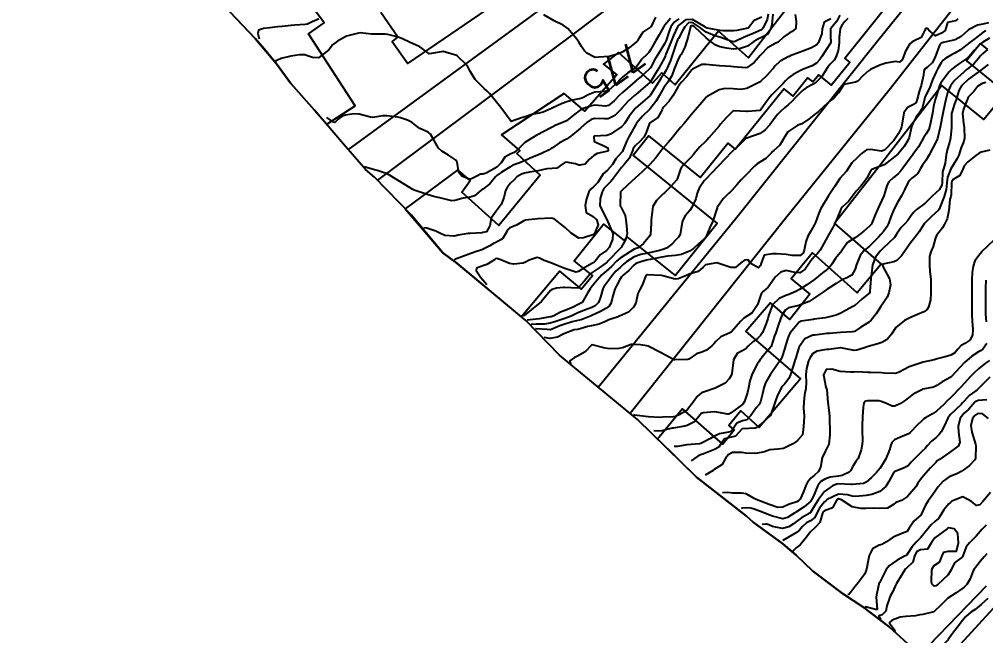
# Model space of a CAD drawing. Header units: metres. Extents: x 318500 to 325275, y 7408834 to 7428799.
# Drawn here: x 322615 to 322754.7, y 7421227 to 7421316 of the extents above; entities that cross this region are included whole.
import ezdxf
from ezdxf.enums import TextEntityAlignment as Align

# ---------------------------------------------------------------- set-up
doc = ezdxf.new("R2010")
doc.units = ezdxf.units.M
doc.header["$MEASUREMENT"] = 0
for name, color, linetype in [('Area', 45, 'Continuous'), ('Cotas', 45, 'Continuous'), ('Curvas de Nivel 1m', 11, 'Continuous'), ('Curvas de Nivel 5m', 15, 'Continuous'), ('Edificações', 30, 'Continuous'), ('Vias Primárias', 230, 'Continuous')]:
    doc.layers.add(name, color=color, linetype=linetype)
doc.styles.add('Style-STANDARD', font='STANDARD.shx')

msp = doc.modelspace()

# ---------------------------------------------------------------- linework, layer by layer
at = {"layer": 'Area'}
msp.add_lwpolyline([(322744.99, 7421224.38), (322740.76, 7421228.25), (322736.97, 7421231.14), (322734.01, 7421233.05), (322729.66, 7421236.31), (322727.33, 7421238.61), (322725.4, 7421240.24), (322721.1, 7421243.34), (322720.14, 7421244.23), (322712.92, 7421249.84), (322704.39, 7421258.2), (322693.12, 7421267.48), (322688.22, 7421272.48), (322678.24, 7421280.76), (322676.25, 7421282.29), (322671.7, 7421287.7), (322666.34, 7421293.2), (322665.04, 7421294.31), (322661.87, 7421297.99), (322657.69, 7421302.91), (322654.28, 7421306.73), (322652.18, 7421309.6), (322650.44, 7421311.72), (322649.12, 7421313.23), (322642.74, 7421319.97)], dxfattribs=at)
at = {"layer": 'Curvas de Nivel 1m', "flags": 128}
for points, elevation in [([(322658.32, 7421316.1), (322658.01, 7421315.95), (322657.36, 7421315.64), (322656.65, 7421315.32), (322656.31, 7421315.25), (322654.83, 7421315.15), (322654.31, 7421315.11), (322653.01, 7421314.99), (322652.31, 7421314.92), (322651.24, 7421314.79), (322650.3, 7421314.67), (322649.59, 7421314.45), (322649.49, 7421313.96), (322649.69, 7421313.21)], 776), ([(322710.34, 7421316.1), (322709.68, 7421315.59), (322709.21, 7421314.95), (322708.95, 7421314.31), (322708.5, 7421312.96), (322708.29, 7421312.48), (322707.35, 7421310.97), (322706.95, 7421310.29), (322706.25, 7421308.99), (322705.21, 7421308.01), (322704.21, 7421307.16), (322704.13, 7421307.09), (322704.03, 7421307.01), (322702.19, 7421305.44), (322701.78, 7421305.05), (322701.01, 7421304.23), (322700.17, 7421303.56), (322699.76, 7421303.48), (322698.17, 7421303.62), (322697.73, 7421303.53), (322696.53, 7421303.11), (322696.27, 7421303.01), (322696.16, 7421302.94), (322695.13, 7421302.15), (322694.13, 7421301.36), (322694, 7421301.28), (322693.69, 7421301.15), (322692.59, 7421300.7), (322692.12, 7421300.47), (322690.57, 7421299.65), (322690.11, 7421299.41), (322689.75, 7421299.21), (322688.71, 7421298.61), (322688.09, 7421298.2), (322687.59, 7421297.73), (322687.12, 7421297.24), (322686.53, 7421296.79), (322686.07, 7421296.6), (322685.21, 7421296.11), (322684.66, 7421295.27), (322684.04, 7421294.66), (322682.5, 7421293.77), (322682.03, 7421293.64), (322681.69, 7421293.65), (322681.05, 7421293.32), (322680.36, 7421292.99), (322680.02, 7421292.93), (322678.97, 7421293.35), (322678.57, 7421293.89), (322678.3, 7421295.36), (322678.06, 7421295.71), (322677.04, 7421296.4), (322676.07, 7421296.97), (322675.62, 7421297.39), (322674.98, 7421298.51), (322674.47, 7421299.41), (322674.11, 7421299.7), (322672.9, 7421300.22), (322672.12, 7421300.81), (322671.79, 7421301.11), (322671.12, 7421301.46), (322670.13, 7421301.77), (322669.75, 7421301.86), (322668.14, 7421302.09), (322667.58, 7421302.06), (322666.13, 7421301.83), (322665.79, 7421301.87), (322664.14, 7421302.3), (322663.35, 7421302.35), (322662.14, 7421302.19), (322661.7, 7421302.01), (322661.11, 7421301.59), (322660.6, 7421301.12), (322660.42, 7421301.15), (322659.48, 7421301.82)], 774), ([(322722.34, 7421316.32), (322721.25, 7421315.87), (322720.42, 7421314.8), (322720.37, 7421314.75), (322720.32, 7421314.74), (322718.72, 7421314.42), (322718.31, 7421314.34), (322716.82, 7421314.34), (322716.31, 7421314.42), (322714.45, 7421314.74), (322714.32, 7421314.8), (322714.2, 7421314.88), (322712.34, 7421316.01), (322711.33, 7421315.92), (322710.32, 7421315.13), (322710.22, 7421315.03), (322710.15, 7421314.93), (322709.58, 7421313.66), (322709.29, 7421312.94), (322708.62, 7421311.3), (322708.49, 7421310.96), (322708.43, 7421310.8), (322708.26, 7421310.45), (322707.73, 7421309.48), (322707.44, 7421308.97), (322706.99, 7421308.21), (322706.26, 7421306.99), (322706.21, 7421306.93), (322705.17, 7421306.03), (322704.19, 7421305.22), (322703.94, 7421305.01), (322703.03, 7421304.17), (322702.16, 7421303.23), (322702.07, 7421303.13), (322702, 7421303.04), (322701.08, 7421302.13), (322700.14, 7421301.66), (322699.59, 7421301.62), (322698.14, 7421301.68), (322697.69, 7421301.55), (322697.07, 7421301.11), (322696.12, 7421300.28), (322694.73, 7421299.14), (322694.38, 7421298.88), (322694.1, 7421298.71), (322693.11, 7421298.15), (322692.08, 7421297.47), (322691.9, 7421297.35), (322691.6, 7421297.18), (322690.59, 7421296.68), (322690.07, 7421296.45), (322689.19, 7421296.08), (322688.06, 7421295.59), (322687.81, 7421295.48), (322687.24, 7421295.24), (322686.37, 7421294.92), (322686.05, 7421294.77), (322684.66, 7421293.89), (322684.03, 7421293.46), (322683.84, 7421293.28), (322683.04, 7421292.27), (322682, 7421291.47), (322681.9, 7421291.41), (322681.78, 7421291.31), (322680.8, 7421290.51), (322679.98, 7421290.29), (322679.17, 7421290.16), (322677.98, 7421289.83), (322677.53, 7421289.81), (322675.98, 7421290.18), (322674.95, 7421290.44), (322673.99, 7421290.7), (322672.09, 7421291.35), (322672, 7421291.39), (322671.91, 7421291.44), (322670.02, 7421292.58), (322668.5, 7421293.49), (322668.03, 7421293.74), (322666.72, 7421294.19), (322666.04, 7421294.37), (322664.88, 7421294.7)], 773), ([(322723.26, 7421316.77), (322723.13, 7421315.98), (322722.57, 7421314.77), (322722.47, 7421314.62), (322722.32, 7421314.52), (322721.12, 7421313.98), (322720.3, 7421313.61), (322719.72, 7421313.39), (322718.5, 7421312.83), (322718.29, 7421312.78), (322718.04, 7421312.83), (322716.3, 7421313.42), (322715.54, 7421313.63), (322714.31, 7421314.15), (322713.36, 7421314.89), (322712.33, 7421315.55), (322711.75, 7421315.5), (322711.2, 7421314.92), (322710.9, 7421314.34), (322710.3, 7421313.27), (322710.18, 7421313.05), (322710.13, 7421312.93), (322710.04, 7421312.69), (322709.46, 7421310.94), (322709.13, 7421310.07), (322708.65, 7421308.95), (322708.52, 7421308.68), (322708.23, 7421308.21), (322707.74, 7421307.45), (322707.44, 7421306.97), (322706.22, 7421305.02), (322706.2, 7421304.99), (322705.11, 7421304.07), (322704.16, 7421303.25), (322704.04, 7421303.13), (322703.93, 7421303.01), (322703.16, 7421302.01), (322702.53, 7421301.03), (322702.12, 7421300.51), (322700.49, 7421299.44), (322700.11, 7421299.26), (322699.95, 7421299.23), (322698.11, 7421299.15), (322698.05, 7421299.09), (322698.1, 7421298.37), (322699.33, 7421297.84), (322700.09, 7421297.44), (322700.13, 7421297.07), (322700.12, 7421297.03), (322700.08, 7421296.98), (322698.54, 7421296.62), (322698.07, 7421296.33), (322697.39, 7421295.77), (322696.8, 7421295.11), (322696.05, 7421294.93), (322695.89, 7421294.96), (322695.42, 7421295.13), (322694.05, 7421295.37), (322693.87, 7421295.34), (322693.56, 7421295.15), (322692.71, 7421294.5), (322692.04, 7421294.47), (322691.27, 7421294.41), (322690.04, 7421294.13), (322688.75, 7421293.93), (322688.04, 7421293.78), (322687.63, 7421293.64), (322686.92, 7421293.24), (322686.49, 7421292.78), (322686.02, 7421292.33), (322685.53, 7421291.74), (322685.3, 7421291.26), (322685.03, 7421290.22), (322684.67, 7421289.27), (322683.96, 7421288.28), (322683.22, 7421287.29), (322683.05, 7421286.18), (322682.57, 7421285.3), (322682.03, 7421285.2), (322681.92, 7421285.18), (322680.19, 7421285.06), (322679.92, 7421285.05), (322678.43, 7421284.84), (322677.91, 7421284.68), (322676.52, 7421284.77), (322675.91, 7421285.05), (322675.2, 7421285.4), (322673.93, 7421285.85), (322673.47, 7421285.87)], 772), ([(322723.93, 7421316.76), (322723.8, 7421315.29), (322723.68, 7421314.76), (322723.2, 7421313.87), (322722.3, 7421313.39), (322721.85, 7421313.22), (322721.19, 7421312.79), (322720.28, 7421312.13), (322719.25, 7421311.78), (322718.28, 7421311.7), (322717.27, 7421311.85), (322716.28, 7421312.06), (322715.69, 7421312.26), (322714.89, 7421312.87), (322714.3, 7421313.35), (322712.61, 7421314.91), (322712.32, 7421315.1), (322712.15, 7421315.08), (322712.02, 7421314.91), (322711.69, 7421313.53), (322711.52, 7421312.92), (322711.22, 7421311.98), (322710.7, 7421310.93), (322710.52, 7421310.67), (322710.26, 7421310.24), (322709.86, 7421309.32), (322709.73, 7421308.94), (322709.33, 7421307.84), (322708.78, 7421306.95), (322708.2, 7421306.17), (322707.5, 7421304.97), (322707.02, 7421304.13), (322706.16, 7421303.05), (322706.13, 7421303.02), (322706.1, 7421302.99), (322705.12, 7421302.03), (322704.24, 7421301.01), (322704.2, 7421300.94), (322704.13, 7421300.83), (322703.12, 7421299.02), (322702.78, 7421298.35), (322702.25, 7421297.04), (322702.2, 7421296.92), (322702.08, 7421296.78), (322701.27, 7421295.85), (322700.77, 7421295.06), (322700.04, 7421294.22), (322699.43, 7421293.68), (322699.05, 7421293.08), (322698.65, 7421292.45), (322698.01, 7421291.81), (322697.61, 7421291.49), (322697.36, 7421291.1), (322697.01, 7421290.08), (322696.8, 7421289.11), (322696.97, 7421288.11), (322697.95, 7421287.52), (322698.43, 7421287.09), (322698.69, 7421286.33), (322698.17, 7421285.09), (322698.05, 7421284.95), (322697.92, 7421284.86), (322696.58, 7421284.43), (322695.91, 7421284.38), (322694.78, 7421285.14), (322693.93, 7421285.92), (322692.33, 7421287.17), (322691.95, 7421287.27), (322689.95, 7421287.2), (322688.17, 7421287.01), (322687.95, 7421286.91), (322686.89, 7421286.29), (322685.93, 7421285.91), (322685.57, 7421285.61), (322685.43, 7421285.26), (322684.86, 7421284.31), (322683.9, 7421283.75), (322683.56, 7421283.62), (322683.04, 7421283.29), (322681.88, 7421282.71), (322680.83, 7421282.37), (322679.88, 7421282.04), (322678.07, 7421281.36), (322677.97, 7421281.31), (322677.98, 7421281.28), (322678.01, 7421281.25)], 771), ([(322732.34, 7421316.08), (322731.36, 7421315.63), (322731.08, 7421314.66), (322731.02, 7421313.95), (322730.55, 7421312.67), (322730.29, 7421312.34), (322729.53, 7421311.92), (322728.28, 7421311.44), (322727.75, 7421311.23), (322726.47, 7421310.72), (322726.33, 7421310.66), (322726.27, 7421310.64), (322725.03, 7421309.97), (322724.25, 7421309.23), (322724.04, 7421308.96), (322723.87, 7421308.75), (322723.1, 7421307.89), (322722.21, 7421307.09), (322722.03, 7421306.95), (322721.75, 7421306.78), (322720.2, 7421306.04), (322719.29, 7421305.9), (322718.2, 7421305.97), (322717.02, 7421306.02), (322716.2, 7421305.85), (322714.44, 7421304.88), (322714.31, 7421304.76), (322714.19, 7421304.62), (322713.39, 7421303.67), (322712.74, 7421302.9), (322712.48, 7421302.58), (322712.15, 7421302.2), (322711.56, 7421301.49), (322711.06, 7421300.92), (322710.63, 7421300.42), (322710.12, 7421299.81), (322709.43, 7421298.94), (322708.82, 7421298.22), (322708.09, 7421297.41), (322707.88, 7421297.17), (322707.73, 7421296.97), (322707.05, 7421295.99), (322706.11, 7421294.99), (322706.05, 7421294.93), (322705.04, 7421294), (322704.03, 7421293.07), (322703.97, 7421293.01), (322702.96, 7421292.08), (322702, 7421291.2), (322701.93, 7421291.11), (322701.9, 7421291.04), (322701.87, 7421289.14), (322701.89, 7421289.04), (322701.92, 7421288.99), (322701.97, 7421288.92), (322702.58, 7421287.66), (322702.69, 7421287.03), (322702.78, 7421286.19), (322702.88, 7421285.03), (322702.7, 7421284.23), (322702.01, 7421283.04), (322701.89, 7421282.9), (322700.1, 7421281.07), (322699.98, 7421280.95), (322699.87, 7421280.85), (322698.82, 7421280.12), (322697.84, 7421279.42), (322697.65, 7421279.28), (322697.44, 7421279.1), (322696.7, 7421278.24), (322695.81, 7421277.21), (322695.76, 7421277.17), (322693.81, 7421277.27), (322693.69, 7421277.27), (322692.66, 7421277.16), (322691.98, 7421276.99), (322691.81, 7421276.85), (322690.43, 7421275.19), (322689.78, 7421274.65), (322688, 7421273.23), (322687.81, 7421273.18)], 769), ([(322733.65, 7421316.63), (322733.22, 7421315.75), (322732.32, 7421314.7), (322732.29, 7421314.67), (322732.28, 7421314.64), (322732.3, 7421313.64), (322732.33, 7421312.64), (322732.32, 7421312.61), (322732.29, 7421312.55), (322731.04, 7421310.66), (322730.72, 7421310.21), (322730.26, 7421309.7), (322729.61, 7421309.32), (322728.24, 7421308.77), (322728.19, 7421308.75), (322728.06, 7421308.69), (322726.88, 7421308.06), (322726.22, 7421307.58), (322725.8, 7421307.14), (322725.43, 7421306.73), (322724.2, 7421305.5), (322723.82, 7421305.13), (322723.5, 7421304.76), (322722.95, 7421303.99), (322722.16, 7421302.89), (322722.09, 7421302.84), (322721.51, 7421302.78), (322720.28, 7421302.68), (322720.16, 7421302.68), (322718.21, 7421302.78), (322718.16, 7421302.77), (322717.21, 7421301.78), (322716.4, 7421300.85), (322716.27, 7421300.7), (322716.13, 7421300.52), (322714.67, 7421298.87), (322714.4, 7421298.58), (322714.1, 7421298.28), (322713.41, 7421297.57), (322712.82, 7421296.9), (322712.48, 7421296.5), (322712.07, 7421296.03), (322711.53, 7421295.45), (322710.99, 7421294.92), (322710.6, 7421294.36), (322710.1, 7421292.93), (322710.08, 7421292.88), (322710.03, 7421292.8), (322709.14, 7421291.81), (322708.26, 7421290.96), (322708.12, 7421290.83), (322708, 7421290.72), (322707.11, 7421289.85), (322706.6, 7421288.98), (322706.39, 7421287.42), (322706.36, 7421286.98), (322706.35, 7421286.58), (322706.27, 7421284.98), (322706.16, 7421284.75), (322705.91, 7421284.44), (322705.26, 7421283.64), (322704.49, 7421283), (322704.04, 7421282.86), (322703.89, 7421282.8), (322703.35, 7421282.48), (322701.87, 7421281.52), (322701.35, 7421281.05), (322700.62, 7421280.3), (322699.85, 7421279.61), (322699.54, 7421279.37), (322699.21, 7421279.08), (322698.57, 7421278.34), (322697.82, 7421277.44), (322697.66, 7421277.25), (322697.54, 7421277.09), (322697.15, 7421276.44), (322696.36, 7421275.11), (322695.99, 7421274.91), (322695.79, 7421274.82), (322695.1, 7421274.45), (322693.77, 7421273.89), (322693.25, 7421273.68), (322692.27, 7421273.16), (322691.89, 7421273.04), (322691.76, 7421273.01), (322690.2, 7421272.75), (322689.75, 7421272.7), (322688.41, 7421272.56)], 768), ([(322734.81, 7421316.14), (322734.34, 7421315.7), (322733.86, 7421315.09), (322733.66, 7421314.63), (322733.52, 7421313.41), (322733.52, 7421312.63), (322733.4, 7421311.51), (322733.09, 7421310.63), (322732.79, 7421310.11), (322732.25, 7421309.53), (322731.84, 7421309.05), (322731.59, 7421308.65), (322731.06, 7421307.82), (322730.21, 7421306.95), (322730.05, 7421306.83), (322729.76, 7421306.67), (322728.78, 7421306.1), (322728.2, 7421305.68), (322727.21, 7421304.7), (322726.73, 7421304.17), (322726.17, 7421303.66), (322725.65, 7421303.24), (322725.09, 7421302.74), (322724.63, 7421302.27), (322724.14, 7421301.65), (322723.77, 7421301.12), (322723.49, 7421300.76), (322722.85, 7421300.03), (322722.12, 7421299.53), (322720.17, 7421298.86), (322720.11, 7421298.83), (322720.06, 7421298.8), (322719.1, 7421297.81), (322718.08, 7421296.93), (322718.03, 7421296.88), (322717.97, 7421296.83), (322717.03, 7421295.88), (322716.1, 7421294.85), (322716.08, 7421294.82), (322716.05, 7421294.79), (322714.19, 7421292.88), (322714.11, 7421292.8), (322714.03, 7421292.69), (322713.3, 7421291.6), (322713.02, 7421290.89), (322712.79, 7421290.1), (322712.3, 7421288.91), (322711.96, 7421288.4), (322711.27, 7421287.61), (322710.89, 7421286.92), (322710.75, 7421286.11), (322710.56, 7421284.92), (322710.31, 7421284.53), (322709.91, 7421284.14), (322709.32, 7421283.52), (322708.57, 7421282.95), (322707.89, 7421282.7), (322707.55, 7421282.63), (322705.88, 7421282.25), (322704.85, 7421282.03), (322703.88, 7421281.7), (322702.82, 7421281.03), (322702.32, 7421280.58), (322701.86, 7421280.17), (322701.27, 7421279.63), (322700.76, 7421279.06), (322700.37, 7421278.52), (322699.82, 7421277.74), (322699.52, 7421277.37), (322699.36, 7421277.07), (322699.01, 7421275.87), (322698.72, 7421275.08), (322698.26, 7421274.61), (322697.78, 7421274.37), (322696.84, 7421274.04), (322695.77, 7421273.61), (322694.78, 7421273.13), (322693.75, 7421272.72), (322692.55, 7421272.36), (322691.74, 7421272.11), (322690.94, 7421271.99), (322689.74, 7421271.98), (322689.02, 7421271.93)], 767), ([(322750.67, 7421316.07), (322750.34, 7421315.81), (322749.18, 7421315.58), (322748.85, 7421314.42), (322748.32, 7421314.03), (322747.47, 7421313.61), (322746.5, 7421314.46), (322746.32, 7421314.69), (322746.08, 7421314.7), (322745.93, 7421314.46), (322745.37, 7421313.4), (322744.3, 7421312.86), (322744.03, 7421312.74), (322743.77, 7421312.49), (322743.08, 7421311.3), (322742.77, 7421310.5), (322742.63, 7421310.14), (322742.26, 7421309.85), (322741.66, 7421309.91), (322740.26, 7421309.66), (322739.42, 7421309.38), (322738.24, 7421308.85), (322738.06, 7421308.75), (322737.76, 7421308.57), (322736.96, 7421307.85), (322736.22, 7421307.09), (322735.89, 7421306.92), (322734.21, 7421306.62), (322733.45, 7421305.38), (322732.76, 7421304.63), (322732.45, 7421304.38), (322732.18, 7421304.17), (322731.36, 7421303.47), (322730.5, 7421302.66), (322730.31, 7421302.51), (322730.16, 7421302.39), (322729.19, 7421301.64), (322728.13, 7421300.92), (322727.98, 7421300.85), (322727.57, 7421300.7), (322726.12, 7421299.75), (322725.5, 7421298.73), (322724.98, 7421297.85), (322724.08, 7421297.06), (322723.91, 7421296.92), (322723.76, 7421296.75), (322722.93, 7421295.9), (322722.06, 7421295.37), (322721.69, 7421295.14), (322721.29, 7421294.78), (322720.04, 7421293.52), (322719.37, 7421292.81), (322718.74, 7421292.1), (322718.01, 7421291.29), (322717.78, 7421291.06), (322717.53, 7421290.83), (322716.76, 7421290.07), (322715.97, 7421288.99), (322715.92, 7421288.9), (322715.9, 7421288.85), (322715.88, 7421288.76), (322715.27, 7421286.86), (322714.85, 7421285.95), (322714.42, 7421284.87), (322714.25, 7421284.54), (322713.91, 7421284.19), (322713.22, 7421283.57), (322712.46, 7421282.9), (322711.89, 7421282.53), (322710.76, 7421282.04), (322709.88, 7421281.9), (322708.74, 7421281.81), (322707.88, 7421281.66), (322706.21, 7421281.32), (322705.87, 7421281.25), (322705.66, 7421281.2), (322704.88, 7421281), (322704.16, 7421280.72), (322703.86, 7421280.48), (322703.13, 7421279.74), (322702.32, 7421279.03), (322702.08, 7421278.8), (322701.83, 7421278.41), (322701.34, 7421277.52), (322701.11, 7421277.05), (322700.81, 7421276.06), (322700.58, 7421275.06), (322700.27, 7421274.57), (322699.78, 7421274.24), (322699.03, 7421273.82), (322697.76, 7421273.21), (322697.68, 7421273.17), (322697.45, 7421273.09), (322696.24, 7421272.62), (322695.75, 7421272.5), (322694.92, 7421272.31), (322693.74, 7421271.93), (322693.17, 7421271.72), (322691.82, 7421271.17), (322691.76, 7421271.14), (322691.73, 7421271.13), (322691.33, 7421271.18), (322689.73, 7421271.31), (322689.63, 7421271.31)], 766), ([(322707, 7421316.32), (322706.37, 7421314.99), (322706.35, 7421314.95), (322706.32, 7421314.92), (322705.14, 7421314.17), (322704.44, 7421313.01), (322704.39, 7421312.91), (322704.29, 7421312.81), (322703.15, 7421311.89), (322702.27, 7421311.31), (322701.61, 7421311.05), (322700.61, 7421310.72), (322700.26, 7421310.65), (322698.8, 7421310.55), (322698.26, 7421310.49), (322697.07, 7421311.11), (322696.68, 7421311.52), (322696.28, 7421312.1), (322695.89, 7421312.73), (322695.6, 7421313.13), (322694.31, 7421314.68), (322693.62, 7421315.16), (322692.33, 7421315.8), (322690.85, 7421316.68)], 776), ([(322754.73, 7421314.34), (322754.32, 7421314.12), (322753.21, 7421313.27), (322752.3, 7421312.57), (322752.2, 7421312.49), (322752.06, 7421312.38), (322751.06, 7421311.62), (322750.28, 7421311.15), (322749.77, 7421310.91), (322748.95, 7421310.42), (322748.56, 7421310.13), (322748.26, 7421309.73), (322747.79, 7421308.89), (322747.54, 7421308.44), (322747.04, 7421307.26), (322746.74, 7421306.45), (322746.58, 7421306.09), (322746.2, 7421305.34), (322745.93, 7421304.73), (322745.86, 7421304.46), (322745.52, 7421303.11), (322745.11, 7421302.47), (322744.69, 7421301.94), (322744.14, 7421300.89), (322744.01, 7421300.48), (322743.65, 7421298.95), (322743.47, 7421298.49), (322742.94, 7421297.66), (322742.08, 7421296.57), (322742.03, 7421296.51), (322740.06, 7421295.01), (322738.91, 7421294.55), (322738.28, 7421294.34), (322738.05, 7421294.08), (322737.53, 7421293.08), (322737.2, 7421292.57), (322736.68, 7421291.92), (322736.01, 7421291.19), (322735.74, 7421290.86), (322735.56, 7421290.59), (322734.9, 7421289.69), (322733.98, 7421288.88), (322733.77, 7421288.61), (322733.27, 7421287.31), (322732.98, 7421286.62), (322732.61, 7421285.96), (322731.92, 7421284.7), (322731.9, 7421284.66), (322731.89, 7421284.64), (322731.86, 7421284.58), (322730.78, 7421282.66), (322730.39, 7421282.16), (322729.88, 7421281.66), (322729.44, 7421281.11), (322729.17, 7421280.68), (322728.64, 7421279.9), (322727.85, 7421279.37), (322727.11, 7421279.44), (322725.86, 7421279.72), (322725.12, 7421279.46), (322724.29, 7421278.74), (322723.83, 7421278.14), (322723.25, 7421277.33), (322722.61, 7421276.76), (322722.25, 7421276.33), (322721.79, 7421274.91), (322721.76, 7421274.8), (322721.74, 7421274.77), (322720.96, 7421273.6), (322719.76, 7421272.85), (322719.74, 7421272.83), (322719.71, 7421272.8), (322719.33, 7421272.38), (322717.92, 7421270.83), (322717.81, 7421270.76), (322717.74, 7421270.74), (322716.43, 7421270.15), (322715.72, 7421269.48), (322715.43, 7421269.14), (322715.12, 7421268.86), (322714.35, 7421268.22), (322713.7, 7421267.91), (322712.93, 7421267.66), (322711.8, 7421266.91), (322711.68, 7421266.85), (322709.8, 7421266.81), (322709.68, 7421266.82), (322709.61, 7421266.86), (322709.47, 7421266.93), (322707.69, 7421267.86), (322705.92, 7421268.78), (322705.71, 7421268.86), (322704.8, 7421269), (322703.71, 7421269.05), (322703.45, 7421269.01), (322702.19, 7421268.54), (322701.7, 7421268.47), (322700.34, 7421268.42), (322699.7, 7421268.48), (322697.82, 7421268.98), (322697.71, 7421268.95), (322696.8, 7421267.99), (322695.68, 7421267.34), (322695.53, 7421267.27), (322695.26, 7421267.13), (322694.6, 7421266.67), (322694.61, 7421266.51), (322694.78, 7421266.31)], 764), ([(322755.26, 7421313.29), (322754.3, 7421312.71), (322753.85, 7421312.36), (322753.09, 7421311.57), (322752.27, 7421310.6), (322752.16, 7421310.49), (322751.99, 7421310.38), (322750.96, 7421309.69), (322750.25, 7421309.14), (322749.85, 7421308.8), (322749.46, 7421308.41), (322748.22, 7421306.83), (322748.04, 7421306.43), (322747.63, 7421305.01), (322747.43, 7421304.44), (322747.18, 7421303.44), (322747.01, 7421302.45), (322746.74, 7421301.04), (322746.61, 7421300.45), (322746.49, 7421300.1), (322746.13, 7421299.46), (322745.71, 7421298.87), (322745.5, 7421298.47), (322744.99, 7421297.57), (322744.2, 7421296.48), (322744.15, 7421296.41), (322744.08, 7421296.32), (322742.74, 7421294.5), (322742.44, 7421294.12), (322742.05, 7421293.71), (322741.41, 7421293.14), (322740.74, 7421292.52), (322740.47, 7421292.08), (322740, 7421290.53), (322739.09, 7421288.54), (322738.76, 7421287.76), (322738.25, 7421286.56), (322738.14, 7421286.37), (322737.94, 7421286.14), (322737.08, 7421285.42), (322736.05, 7421284.59), (322735.92, 7421284.51), (322734.76, 7421283.76), (322733.93, 7421282.61), (322733.92, 7421282.59), (322733.9, 7421282.57), (322733.03, 7421281.48), (322732.47, 7421280.63), (322732.22, 7421280.28), (322731.86, 7421279.94), (322731.13, 7421279.37), (322730.27, 7421278.66), (322729.84, 7421278.34), (322728.85, 7421277.65), (322727.82, 7421277), (322727.25, 7421276.7), (322726.27, 7421276.25), (322725.81, 7421276.11), (322724.87, 7421275.67), (322723.89, 7421274.75), (322723.85, 7421274.69), (322723.79, 7421274.51), (322723.34, 7421273.18), (322723.21, 7421272.76), (322722.82, 7421271.68), (322722.43, 7421270.76), (322722.18, 7421270.32), (322721.73, 7421269.92), (322721.06, 7421269.44), (322720.39, 7421268.79), (322720.06, 7421268.43), (322719.7, 7421268.2), (322718.79, 7421267.71), (322718.26, 7421266.82), (322718.08, 7421265.24), (322718.03, 7421264.82), (322717.94, 7421264.54), (322717.65, 7421264.05), (322717.03, 7421263.45), (322715.88, 7421262.85), (322715.71, 7421262.77), (322715.63, 7421262.74), (322714.23, 7421262.26), (322713.62, 7421262.03), (322713, 7421261.5), (322712.59, 7421260.9), (322711.59, 7421259.64), (322711.19, 7421259.31), (322710.52, 7421258.92), (322709.85, 7421258.65), (322709.58, 7421258.6), (322708.02, 7421258.51), (322707.57, 7421258.49), (322705.97, 7421258.58), (322703.92, 7421258.84), (322703.82, 7421258.85), (322703.79, 7421258.85)], 763), ([(322754.97, 7421311.66), (322754.28, 7421311.04), (322753.94, 7421310.69), (322753.67, 7421310.36), (322753.03, 7421309.6), (322752.25, 7421308.95), (322751.92, 7421308.71), (322751.54, 7421308.39), (322750.23, 7421307.17), (322749.63, 7421306.41), (322749.22, 7421305.4), (322748.95, 7421304.42), (322748.8, 7421303.8), (322748.52, 7421302.42), (322748.14, 7421300.43), (322747.75, 7421298.8), (322747.61, 7421298.44), (322747.1, 7421297.44), (322746.57, 7421296.45), (322746.07, 7421295.62), (322745.6, 7421294.93), (322745.32, 7421294.47), (322744.85, 7421293.67), (322744.04, 7421293.06), (322743.73, 7421292.79), (322743.53, 7421292.49), (322743.05, 7421291.46), (322742.55, 7421290.5), (322741.99, 7421289.56), (322741.45, 7421288.52), (322741, 7421287.48), (322740.68, 7421286.52), (322740.44, 7421286.03), (322739.93, 7421285.38), (322739.54, 7421284.93), (322739.22, 7421284.54), (322737.91, 7421283.22), (322737.12, 7421282.57), (322736.56, 7421281.91), (322736.02, 7421280.59), (322735.99, 7421280.47), (322735.86, 7421279.91), (322735.38, 7421279.06), (322734.55, 7421278.6), (322734.01, 7421278.43), (322733.84, 7421278.35), (322733.08, 7421277.86), (322731.82, 7421277.01), (322731.28, 7421276.65), (322730.41, 7421276.06), (322729.8, 7421275.61), (322729.22, 7421275.25), (322727.79, 7421274.71), (322727.77, 7421274.71), (322727.69, 7421274.69), (322726.19, 7421274.31), (322725.78, 7421274.02), (322725.26, 7421273.23), (322725.04, 7421272.73), (322724.66, 7421271.65), (322724.36, 7421270.74), (322724.21, 7421270.27), (322723.71, 7421268.75), (322722.78, 7421267.67), (322722.06, 7421266.77), (322721.9, 7421266.55), (322721.67, 7421266.2), (322720.95, 7421264.78), (322720.64, 7421263.79), (322720.45, 7421262.79), (322720.29, 7421262.12), (322719.85, 7421260.8), (322719.6, 7421260.39), (322717.92, 7421259.16), (322717.58, 7421258.95), (322717.46, 7421258.95), (322715.58, 7421259.29), (322713.87, 7421259.16), (322713.58, 7421259.05), (322713.42, 7421258.88), (322712.6, 7421257.86), (322711.56, 7421257.32), (322711.22, 7421257.25), (322709.55, 7421256.96), (322709.52, 7421256.96), (322709.38, 7421256.93), (322707.92, 7421256.58), (322707.2, 7421256.52), (322706.74, 7421256.57)], 762), ([(322755.08, 7421309.51), (322754.25, 7421308.86), (322753.97, 7421308.63), (322753.64, 7421308.36), (322752.23, 7421307.36), (322751.22, 7421306.39), (322750.86, 7421305.74), (322750.45, 7421304.4), (322750.38, 7421304.2), (322750.18, 7421303.65), (322749.86, 7421302.7), (322749.79, 7421302.41), (322749.76, 7421302.01), (322749.77, 7421300.41), (322749.64, 7421298.89), (322749.55, 7421298.41), (322749.22, 7421297.29), (322749, 7421296.42), (322748.87, 7421295.22), (322748.6, 7421294.42), (322748.49, 7421293.99), (322748.44, 7421292.42), (322748.39, 7421292.06), (322748.01, 7421291.37), (322747.49, 7421290.96), (322747, 7421290.45), (322745.99, 7421289.45), (322744.67, 7421288.47), (322744.31, 7421288.14), (322743.97, 7421287.66), (322743.47, 7421286.97), (322743.04, 7421286.49), (322742.51, 7421285.93), (322741.93, 7421285.14), (322741.7, 7421284.73), (322741.53, 7421284.51), (322739.9, 7421282.97), (322739.47, 7421282.54), (322738.79, 7421281.64), (322738.35, 7421280.55), (322738.29, 7421280.13), (322738.1, 7421278.56), (322737.96, 7421276.7), (322737.95, 7421276.56), (322737.9, 7421276.47), (322737.82, 7421276.38), (322736.81, 7421275.57), (322735.79, 7421274.69), (322735.73, 7421274.65), (322735.62, 7421274.59), (322734.44, 7421273.95), (322733.77, 7421273.56), (322733.11, 7421273.28), (322731.76, 7421272.93), (322731.52, 7421272.89), (322729.94, 7421272.67), (322729.76, 7421272.65), (322728.03, 7421272.42), (322727.76, 7421272.26), (322726.46, 7421270.71), (322726.21, 7421270.23), (322725.73, 7421268.72), (322725.73, 7421268.7), (322725.71, 7421268.63), (322725.25, 7421267.16), (322725.03, 7421266.73), (322723.66, 7421264.79), (322723.64, 7421264.77), (322723.63, 7421264.75), (322722.89, 7421263.5), (322722.65, 7421262.76), (322722.46, 7421261.92), (322722.18, 7421260.76), (322721.99, 7421260.38), (322721.59, 7421259.91), (322720.77, 7421258.78), (322720.19, 7421258.17), (322719.57, 7421257.99), (322718.72, 7421257.65), (322718.18, 7421256.82), (322717.9, 7421256.47), (322717.54, 7421256.38), (322716.24, 7421256.14), (322715.53, 7421255.8), (322714.91, 7421255.47), (322713.82, 7421254.88), (322713.52, 7421254.74), (322713.33, 7421254.7), (322711.52, 7421254.52), (322710.15, 7421254.29), (322709.7, 7421254.3)], 761), ([(322755.34, 7421297.09), (322754.09, 7421296.8), (322753.78, 7421296.66), (322753.31, 7421296.36), (322752.07, 7421295.4), (322751.62, 7421294.83), (322751.43, 7421294.39), (322750.99, 7421293.45), (322750.04, 7421292.88), (322749.83, 7421292.6), (322749.8, 7421292.4), (322749.73, 7421290.68), (322749.68, 7421290.4), (322749.55, 7421289.96), (322749.39, 7421288.41), (322749.17, 7421287.21), (322748.78, 7421286.42), (322748.46, 7421285.9), (322747.93, 7421285.22), (322747.59, 7421284.76), (322747.47, 7421284.43), (322747.13, 7421283.21), (322746.79, 7421282.44), (322746.59, 7421281.74), (322746.6, 7421280.44), (322746.66, 7421279.64), (322746.77, 7421278.44), (322746.81, 7421277.46), (322746.81, 7421276.44), (322746.74, 7421275.51), (322746.46, 7421274.44), (322746.21, 7421274.02), (322745.78, 7421273.73), (322744.54, 7421273.24), (322743.77, 7421272.9), (322742.99, 7421272.49), (322741.75, 7421271.51), (322741.08, 7421270.52), (322740.5, 7421269.75), (322739.72, 7421269.33), (322739.14, 7421269.12), (322737.71, 7421268.72), (322737.59, 7421268.69), (322737.22, 7421268.57), (322736.09, 7421268.2), (322735.7, 7421268.18), (322733.79, 7421268.53), (322733.71, 7421268.54), (322732.02, 7421268.32), (322731.7, 7421268.3), (322730.3, 7421268.06), (322729.7, 7421267.68), (322729.28, 7421267.08), (322729.11, 7421266.68), (322728.8, 7421265.55), (322728.72, 7421264.68), (322728.78, 7421263.54), (322728.7, 7421262.68), (322728.54, 7421261.76), (322728.42, 7421260.68), (322728.4, 7421259.88), (322728.46, 7421258.68), (322728.43, 7421257.82), (322728.34, 7421256.68), (322728.23, 7421255.99), (322727.53, 7421255.16), (322727.25, 7421254.97), (322726.83, 7421254.7), (322725.51, 7421254.02), (322724.67, 7421253.89), (322723.51, 7421253.82), (322722.74, 7421253.52), (322721.51, 7421253.27), (322720.04, 7421253.33), (322719.51, 7421253.41), (322718.12, 7421253.44), (322717.5, 7421253.11), (322717.37, 7421252.96), (322717.27, 7421252.83), (322716.62, 7421251.7), (322715.47, 7421250.97), (322715.41, 7421250.91), (322715.33, 7421250.85), (322714.17, 7421250.16)], 759), ([(322755.92, 7421284.12), (322754.08, 7421282.35), (322754, 7421282.25), (322753.9, 7421282.12), (322753.13, 7421281.11), (322752.9, 7421280.36), (322752.78, 7421279.44), (322752.72, 7421278.36), (322752.72, 7421277.47), (322752.72, 7421276.36), (322752.72, 7421275.45), (322752.71, 7421274.36), (322752.71, 7421273.43), (322752.76, 7421272.36), (322752.87, 7421271.24), (322752.81, 7421270.36), (322752.41, 7421269.68), (322751.72, 7421269.2), (322751.19, 7421268.9), (322750.71, 7421268.38), (322750.24, 7421267.85), (322749.7, 7421267.47), (322748.87, 7421267.23), (322747.69, 7421266.95), (322747.28, 7421266.84), (322745.68, 7421266.49), (322745.65, 7421266.48), (322745.54, 7421266.45), (322743.67, 7421265.8), (322742.19, 7421265.03), (322741.66, 7421264.84), (322740.04, 7421264.91), (322739.66, 7421264.92), (322738.08, 7421264.97), (322737.66, 7421264.99), (322736.14, 7421265.06), (322735.66, 7421265.05), (322735.22, 7421265.04), (322733.67, 7421265.15), (322732.5, 7421265.46), (322731.67, 7421265.4), (322731.25, 7421264.65), (322731.63, 7421262.86), (322731.72, 7421262.64), (322731.75, 7421262.51), (322731.92, 7421260.64), (322732.11, 7421259.15), (322732.14, 7421258.63), (322732.15, 7421258.05), (322732.18, 7421256.63), (322732.2, 7421255.97), (322732.02, 7421254.63), (322731.51, 7421253.55), (322731.1, 7421252.65), (322730.85, 7421251.27), (322730.52, 7421250.65), (322729.96, 7421250.16), (322729.46, 7421249.7), (322728.96, 7421249.16), (322728.73, 7421248.68), (322728.38, 7421247.73), (322727.91, 7421246.69), (322727.68, 7421246.43), (322727.41, 7421246.3), (322726.2, 7421245.91), (322725.4, 7421245.53), (322724.66, 7421245.47), (322723.41, 7421245.9), (322721.56, 7421246.63), (322721.42, 7421246.68), (322721.24, 7421246.77), (322720.07, 7421247.44), (322719.43, 7421247.54), (322718.18, 7421247.57), (322717.43, 7421247.64), (322716.66, 7421247.6)], 758), ([(322754.73, 7421278.34), (322754.67, 7421277.18), (322754.67, 7421276.34), (322754.67, 7421275.2), (322754.68, 7421274.34), (322754.71, 7421273.4), (322754.78, 7421272.33)], 757), ([(322754.89, 7421269.17), (322754.3, 7421268.34), (322753.95, 7421268.1), (322753.7, 7421267.96), (322752.73, 7421267.33), (322751.68, 7421266.43), (322751.65, 7421266.4), (322751.62, 7421266.37), (322750.99, 7421265.69), (322749.77, 7421264.4), (322749.72, 7421264.34), (322749.66, 7421264.29), (322748.45, 7421263.62), (322747.64, 7421263.09), (322747.18, 7421262.89), (322745.63, 7421262.56), (322745.54, 7421262.54), (322745.37, 7421262.45), (322744.25, 7421261.85), (322743.61, 7421261.36), (322743.13, 7421260.97), (322742.42, 7421260.5), (322741.6, 7421260.12), (322741.22, 7421260.14), (322740.39, 7421260.52), (322739.6, 7421260.81), (322739.27, 7421260.87), (322737.61, 7421260.9), (322737.33, 7421260.84), (322737.1, 7421260.57), (322737.01, 7421259.98), (322736.9, 7421258.57), (322736.87, 7421257.26), (322736.88, 7421256.57), (322736.91, 7421255.19), (322736.87, 7421254.57), (322736.73, 7421253.79), (322736.27, 7421252.58), (322735.96, 7421252.11), (322735.48, 7421251.36), (322735.23, 7421250.84), (322735, 7421250.59), (322733.96, 7421250.11), (322733.46, 7421250.02), (322732.25, 7421249.84), (322731.45, 7421249.59), (322730.87, 7421249.23), (322730.47, 7421248.65), (322729.79, 7421247.03), (322729.6, 7421246.67), (322729.53, 7421246.56), (322729.42, 7421246.4), (322728.49, 7421245.6), (322727.39, 7421244.86), (322727.29, 7421244.8), (322727.12, 7421244.69), (322726.05, 7421244.04), (322725.38, 7421243.86), (322723.9, 7421244.22), (322723.39, 7421244.43), (322722.55, 7421244.76), (322721.4, 7421245.21), (322720.78, 7421245.4), (322720.12, 7421245.43), (322719.56, 7421245.36), (322719.35, 7421245.34)], 757), ([(322755.29, 7421266.72), (322754.68, 7421266.33), (322753.67, 7421265.54), (322753.07, 7421264.95), (322752.5, 7421264.36), (322752.1, 7421263.92), (322751.65, 7421263.44), (322751.13, 7421262.88), (322750.64, 7421262.38), (322750.14, 7421261.87), (322749.61, 7421261.32), (322749.14, 7421260.87), (322748.7, 7421260.41), (322747.59, 7421259.39), (322747.01, 7421259.02), (322746.03, 7421258.45), (322745.76, 7421258.27), (322745.57, 7421258.12), (322744.74, 7421257.28), (322743.96, 7421256.47), (322743.76, 7421256.27), (322743.54, 7421256.12), (322742.39, 7421255.64), (322741.53, 7421255.27), (322741.15, 7421254.89), (322741.02, 7421254.51), (322740.82, 7421253.83), (322740.26, 7421252.52), (322740.01, 7421252.01), (322739.48, 7421251.16), (322739.19, 7421250.81), (322738.93, 7421250.54), (322738.2, 7421249.81), (322737.45, 7421249.13), (322737.05, 7421248.96), (322735.44, 7421248.8), (322735.23, 7421248.8), (322733.44, 7421248.89), (322733.19, 7421248.86), (322732.55, 7421248.62), (322731.43, 7421247.81), (322730.55, 7421246.65), (322730.11, 7421245.96), (322729.39, 7421244.75), (322729.35, 7421244.71), (322729.3, 7421244.67), (322728.09, 7421243.97), (322727.37, 7421243.44), (322726.93, 7421243.13), (322726.24, 7421242.71), (322725.36, 7421242.44), (322723.9, 7421242.74), (322723.36, 7421242.96), (322723.06, 7421243.05), (322722.89, 7421243.07), (322722.38, 7421243.01)], 756), ([(322754.91, 7421261.04), (322753.61, 7421260.92), (322753.21, 7421260.75), (322752.87, 7421260.36), (322752.27, 7421259.68), (322751.59, 7421259.1), (322751.02, 7421258.38), (322750.75, 7421257.2), (322750.78, 7421256.38), (322750.97, 7421254.94), (322750.78, 7421254.38), (322749.51, 7421253.44), (322748.05, 7421252.42), (322747.72, 7421252.2), (322747.49, 7421252), (322746.72, 7421251.2), (322746.08, 7421250.44), (322745.8, 7421250.11), (322745.46, 7421249.7), (322744.92, 7421248.98), (322744.6, 7421248.46), (322743.43, 7421247.05), (322742.53, 7421246.49), (322741.74, 7421246.18), (322741.41, 7421245.92), (322740.53, 7421245.39), (322739.4, 7421245.34), (322738.57, 7421245.37), (322737.4, 7421245.35), (322736.65, 7421245.33), (322735.4, 7421245.58), (322733.88, 7421246.61), (322733.42, 7421246.75), (322733.19, 7421246.61), (322732.58, 7421245.45), (322731.4, 7421244.98), (322731.21, 7421244.83), (322731.14, 7421244.64), (322730.72, 7421243.29), (322730.12, 7421242.66), (322729.35, 7421241.94), (322728.81, 7421241.21), (322728.38, 7421240.68), (322727.92, 7421240.1), (322727.32, 7421239.65), (322726.83, 7421239.19)], 754), ([(322755.12, 7421258.33), (322754.26, 7421259.01), (322753.59, 7421259.05), (322753.16, 7421258.78), (322752.82, 7421258.36), (322752.58, 7421257.35), (322752.7, 7421256.36), (322753.23, 7421254.65), (322753.29, 7421254.35), (322753.23, 7421252.62), (322753.14, 7421252.35), (322752.33, 7421251.52), (322751.48, 7421250.86), (322751.18, 7421250.67), (322750.63, 7421250.38), (322749.81, 7421250.05), (322749.46, 7421249.89), (322748.58, 7421249.29), (322747.82, 7421248.42), (322747.43, 7421247.85), (322746.85, 7421247.02), (322746.41, 7421246.44), (322746.03, 7421245.83), (322745.41, 7421244.45), (322745.41, 7421244.43), (322745.39, 7421244.42), (322744.35, 7421243.49), (322743.68, 7421242.48), (322743.36, 7421242.03), (322742.59, 7421241.73), (322741.35, 7421241.19), (322740.37, 7421240.52), (322739.71, 7421240.15), (322739.33, 7421240.03), (322738.37, 7421239.5), (322737.89, 7421238.55), (322737.78, 7421238.07), (322737.48, 7421236.56), (322737.27, 7421235.9), (322736.26, 7421234.58), (322735.79, 7421234.04), (322735.24, 7421233.23), (322734.92, 7421232.91), (322734.78, 7421232.93)], 753), ([(322755.43, 7421247.66), (322754.29, 7421246.34), (322753.87, 7421245.88), (322753.41, 7421245.75), (322752.69, 7421246.36), (322751.43, 7421247), (322749.85, 7421246.39), (322749.63, 7421246.19), (322749.41, 7421245.99), (322748.65, 7421245.16), (322748.24, 7421244.42), (322747.89, 7421243.91), (322747.38, 7421243.47), (322746.83, 7421242.97), (322746.42, 7421242.44), (322745.35, 7421241.15), (322744.67, 7421240.46), (322744.04, 7421239.76), (322743.31, 7421238.62), (322743.25, 7421238.54), (322743.09, 7421238.48), (322741.91, 7421237.89), (322741.29, 7421237.44), (322740.76, 7421237.04), (322740.31, 7421236.52), (322739.35, 7421234.61), (322739.29, 7421234.53), (322739.28, 7421234.51), (322739.26, 7421234.41), (322738.93, 7421232.84), (322738.91, 7421232.53), (322739.01, 7421230.73), (322738.8, 7421230.74), (322737.33, 7421231.15), (322737.32, 7421230.98)], 752), ([(322754.77, 7421242.93), (322754.2, 7421242.34), (322753.35, 7421241.32), (322752.38, 7421240.36), (322751.92, 7421239.78), (322751.36, 7421238.37), (322751.34, 7421238.34), (322751.31, 7421238.3), (322750.21, 7421237.48), (322749.69, 7421236.39), (322749.27, 7421235.71), (322747.85, 7421234.42), (322747.52, 7421234.16), (322747.26, 7421234.1), (322746.92, 7421234.43), (322746.88, 7421234.82), (322746.95, 7421236.43), (322747.01, 7421236.7), (322747.29, 7421237.08), (322748.09, 7421237.63), (322748.38, 7421238.41), (322748.69, 7421239.04), (322749.32, 7421239.17), (322750.52, 7421239.19), (322750.77, 7421240.38), (322750.69, 7421241.71), (322750.15, 7421242.39), (322749.36, 7421242.55), (322749.27, 7421242.49), (322749.16, 7421242.4), (322747.35, 7421241.11), (322746.89, 7421240.43), (322746.32, 7421239.44), (322745.32, 7421239.36), (322744.7, 7421239.07), (322744.44, 7421238.46), (322744.19, 7421237.57), (322743.28, 7421236.72), (322743.14, 7421236.62), (322743.03, 7421236.48), (322742.64, 7421235.86), (322741.83, 7421234.5), (322741.65, 7421234.11), (322741.24, 7421233.23), (322740.98, 7421232.77), (322740.86, 7421232.51), (322740.44, 7421231.29), (322740.28, 7421230.52), (322739.73, 7421229.99), (322739.28, 7421229.81), (322739.49, 7421229.3)], 751), ([(322755.04, 7421232.32), (322754.08, 7421231.48), (322753.21, 7421230.76), (322752.96, 7421230.6), (322752.55, 7421230.36), (322751.83, 7421229.72), (322751.19, 7421228.91), (322750.79, 7421228.38), (322750.09, 7421227.46), (322749.28, 7421226.4), (322749.23, 7421226.32), (322749.15, 7421226.23), (322748.23, 7421225.31), (322747.12, 7421224.43), (322746.94, 7421223.51), (322747.41, 7421222.88), (322748.49, 7421221.86)], 749)]:
    msp.add_lwpolyline(points, dxfattribs=dict(at, elevation=elevation))
at = {"layer": 'Curvas de Nivel 5m', "flags": 128}
for points, elevation in [([(322709.13, 7421316.16), (322708.32, 7421315.15), (322708.25, 7421315.04), (322708.19, 7421314.96), (322707.49, 7421313.79), (322707.01, 7421312.98), (322706.28, 7421311.61), (322706.03, 7421311.23), (322705.79, 7421310.99), (322705.02, 7421310.24), (322704.24, 7421309.15), (322704.18, 7421309.07), (322704.11, 7421309.01), (322702.98, 7421308.28), (322702.22, 7421307.67), (322701.9, 7421307.36), (322701.61, 7421307.05), (322700.2, 7421305.74), (322699.69, 7421305.58), (322698.19, 7421305.51), (322697.27, 7421305.1), (322696.59, 7421304.7), (322696.18, 7421304.58), (322694.99, 7421304.33), (322694.17, 7421304.08), (322693.47, 7421303.86), (322692.16, 7421303.23), (322692.12, 7421303.21), (322692.05, 7421303.17), (322690.72, 7421302.62), (322690.15, 7421302.47), (322689.1, 7421302.26), (322688.14, 7421301.93), (322687.6, 7421301.78), (322686.13, 7421301.25), (322684.61, 7421303.27), (322684.17, 7421303.82), (322682.97, 7421305.3), (322682.59, 7421305.7), (322682.2, 7421306.01), (322680.89, 7421307.32), (322680.23, 7421308.45), (322679.76, 7421309.34), (322678.26, 7421310.81), (322676.27, 7421311.39), (322674.61, 7421311.06), (322674.26, 7421311.05), (322673.76, 7421311.42), (322672.9, 7421312.05), (322672.28, 7421312.34), (322671.5, 7421312.67), (322670.29, 7421313.24), (322669.64, 7421313.48), (322668.3, 7421313.84), (322667.9, 7421313.89), (322666.29, 7421313.85), (322665.94, 7421313.88), (322664.3, 7421314.05), (322663.86, 7421313.99), (322662.29, 7421313.57), (322660.99, 7421312.88), (322660.27, 7421312.31), (322659.97, 7421311.9), (322659.74, 7421311.61), (322658.25, 7421310.45), (322657.39, 7421310.5), (322656.25, 7421310.87), (322655.49, 7421310.9), (322654.25, 7421310.67), (322652.88, 7421310.34), (322652.24, 7421310.09), (322652.1, 7421310), (322652.09, 7421309.94), (322652.1, 7421309.91)], 775), ([(322727.17, 7421316.71), (322727.33, 7421315.72), (322727.28, 7421314.71), (322726.75, 7421314.28), (322726.31, 7421314.02), (322725.56, 7421313.47), (322724.72, 7421312.74), (322724.29, 7421312.51), (322723.17, 7421311.88), (322722.27, 7421310.95), (322722.13, 7421310.77), (322721.24, 7421309.8), (322720.24, 7421309.06), (322720.04, 7421309.01), (322718.24, 7421309.16), (322717.89, 7421309.19), (322716.25, 7421309.32), (322715.74, 7421309.36), (322714.25, 7421309.51), (322713.67, 7421309.47), (322712.51, 7421308.91), (322712.34, 7421308.8), (322712.24, 7421308.7), (322711.45, 7421307.69), (322710.76, 7421306.92), (322710.5, 7421306.63), (322710.2, 7421306.21), (322709.47, 7421304.94), (322708.94, 7421304.19), (322708.17, 7421303.37), (322708.01, 7421303.11), (322707.95, 7421302.96), (322707.3, 7421301.82), (322706.13, 7421300.99), (322705.58, 7421299.53), (322705.29, 7421299), (322704.74, 7421298.36), (322704.09, 7421297.78), (322703.76, 7421297.34), (322703.64, 7421297.02), (322703.18, 7421295.91), (322702.47, 7421295.03), (322702.05, 7421294.59), (322700.89, 7421293.06), (322700.51, 7421292.57), (322700.02, 7421292.08), (322699.53, 7421291.55), (322699.27, 7421291.08), (322698.96, 7421290.11), (322698.93, 7421289.08), (322699.95, 7421287.07), (322700.8, 7421285.06), (322700.76, 7421284.2), (322700.29, 7421283.06), (322699.89, 7421282.63), (322698.97, 7421281.99), (322698.26, 7421281.09), (322698.06, 7421280.89), (322697.87, 7421280.77), (322696.78, 7421280.18), (322695.85, 7421279.57), (322695.47, 7421279.5), (322693.85, 7421280), (322692.44, 7421280.58), (322691.86, 7421280.81), (322690.87, 7421281.19), (322690.2, 7421281.52), (322689.87, 7421281.6), (322688.72, 7421281.22), (322688.17, 7421280.93), (322687.86, 7421280.8), (322686.46, 7421280.64), (322685.86, 7421280.73), (322684.61, 7421281.27), (322684.05, 7421281.46), (322683.87, 7421281.4), (322683.68, 7421281.28), (322682.59, 7421280.57), (322681.86, 7421280.36), (322681.11, 7421280.06), (322681.04, 7421279.72), (322681.75, 7421278.7), (322682.59, 7421277.72)], 770), ([(322755.15, 7421315.53), (322754.33, 7421315.31), (322753.52, 7421315.18), (322752.32, 7421314.56), (322752.22, 7421314.48), (322752.13, 7421314.38), (322751.17, 7421313.53), (322750.31, 7421313.06), (322748.55, 7421312.68), (322748.3, 7421312.59), (322748.12, 7421312.43), (322747.99, 7421312.13), (322747.35, 7421310.44), (322746.96, 7421309.74), (322746.25, 7421309.08), (322745.89, 7421308.82), (322745.76, 7421308.46), (322745.71, 7421307.94), (322745.37, 7421306.47), (322745.09, 7421305.59), (322744.83, 7421304.47), (322744.65, 7421304), (322744.18, 7421303.65), (322743.4, 7421303.26), (322742.89, 7421302.5), (322742.63, 7421300.99), (322742.54, 7421300.5), (322742.44, 7421300.2), (322742.13, 7421299.51), (322741.46, 7421298.52), (322740.09, 7421297.1), (322739.66, 7421296.97), (322738.09, 7421297.2), (322737.49, 7421297.16), (322736.7, 7421296.58), (322736.07, 7421295.95), (322735.39, 7421295.28), (322734.92, 7421294.6), (322734.59, 7421294.07), (322734.04, 7421293.45), (322733.64, 7421293.01), (322733.37, 7421292.62), (322732.84, 7421291.8), (322732.08, 7421290.64), (322732, 7421290.51), (322730.87, 7421288.66), (322730.6, 7421288.03), (322730.13, 7421286.67), (322730.08, 7421286.54), (322729.94, 7421286.29), (322729.32, 7421285.28), (322729, 7421284.68), (322728.72, 7421283.87), (322728.5, 7421282.68), (322728.33, 7421282.25), (322727.89, 7421281.87), (322726.72, 7421281.87), (322725.89, 7421282.06), (322724.5, 7421282.13), (322723.89, 7421282.11), (322722.7, 7421281.95), (322722.28, 7421280.77), (322722.18, 7421280.45), (322721.86, 7421280.12), (322720.69, 7421280.79), (322720.36, 7421281.28), (322719.87, 7421281.24), (322719.3, 7421280.81), (322718.53, 7421280.15), (322717.86, 7421280.18), (322715.87, 7421280.85), (322714.22, 7421280.52), (322713.86, 7421280.21), (322713.17, 7421279.58), (322711.84, 7421279.18), (322711.64, 7421279.12), (322711.2, 7421278.92), (322710.25, 7421278.51), (322709.83, 7421278.48), (322708.05, 7421278.96), (322707.84, 7421279), (322707.8, 7421279.01), (322705.84, 7421279.11), (322705.74, 7421279.09), (322705.6, 7421278.99), (322705.11, 7421277.7), (322704.71, 7421277), (322704.43, 7421276.38), (322704.15, 7421275.01), (322704.01, 7421274.78), (322703.78, 7421274.44), (322703.08, 7421273.71), (322701.76, 7421273.14), (322701.69, 7421273.11), (322701.56, 7421273.04), (322700.23, 7421272.58), (322699.75, 7421272.37), (322698.85, 7421271.97), (322697.74, 7421271.74), (322697.22, 7421271.62), (322695.73, 7421271.22), (322695.24, 7421271.13), (322693.72, 7421270.58), (322692.81, 7421270.07), (322691.72, 7421269.92), (322690.88, 7421270.02)], 765), ([(322754.76, 7421306.88), (322754.22, 7421306.76), (322753.6, 7421306.36), (322752.99, 7421305.59), (322752.2, 7421304.75), (322752.08, 7421304.49), (322752.04, 7421304.38), (322751.51, 7421303.04), (322751.39, 7421302.39), (322751.52, 7421301.01), (322751.6, 7421300.39), (322751.66, 7421298.84), (322751.57, 7421298.39), (322751.14, 7421297.34), (322750.82, 7421296.39), (322750.58, 7421295.89), (322750.07, 7421295.06), (322749.7, 7421294.41), (322749.22, 7421293.23), (322749.11, 7421292.41), (322749.02, 7421291.41), (322748.72, 7421290.42), (322747.98, 7421288.59), (322747.89, 7421288.43), (322746.88, 7421287.52), (322745.95, 7421286.6), (322745.88, 7421286.52), (322745.83, 7421286.45), (322745.1, 7421285.29), (322744.5, 7421284.47), (322743.91, 7421283.75), (322742.97, 7421282.49), (322742.53, 7421281.86), (322741.88, 7421281.18), (322741.43, 7421280.96), (322739.87, 7421280.66), (322739.8, 7421280.6), (322739.78, 7421280.53), (322739.87, 7421280.28), (322740.8, 7421278.52), (322740.94, 7421277.63), (322740.74, 7421276.52), (322740.47, 7421275.86), (322739.79, 7421274.84), (322739.66, 7421274.66), (322739.58, 7421274.53), (322738.88, 7421273.44), (322738.16, 7421272.55), (322737.76, 7421272.2), (322736.69, 7421271.52), (322735.74, 7421270.93), (322735.48, 7421270.85), (322733.74, 7421270.76), (322732.1, 7421270.63), (322731.78, 7421270.6), (322731.74, 7421270.6), (322730, 7421270.4), (322729.74, 7421270.37), (322728.57, 7421269.84), (322727.74, 7421268.69), (322727.73, 7421268.67), (322727.71, 7421268.61), (322727.26, 7421267.12), (322727.13, 7421266.7), (322726.87, 7421265.9), (322726.51, 7421264.71), (322726.25, 7421264.11), (322725.64, 7421263.3), (322725.36, 7421262.99), (322725.17, 7421262.73), (322724.64, 7421261.71), (322724.28, 7421260.74), (322723.62, 7421258.79), (322723.61, 7421258.75), (322723.6, 7421258.73), (322723.58, 7421258.71), (322722.53, 7421257.79), (322721.55, 7421256.99), (322721.38, 7421256.94), (322719.55, 7421256.85), (322719.51, 7421256.84), (322719.48, 7421256.8), (322718.55, 7421255.8), (322717.53, 7421255.53), (322716.97, 7421255.39), (322716.52, 7421254.84), (322716.15, 7421254.21), (322715.51, 7421253.84), (322713.84, 7421253.21), (322713.5, 7421253.08), (322713.09, 7421252.89), (322712.16, 7421252.23)], 760), ([(322755.33, 7421264.32), (322754.51, 7421263.47), (322753.63, 7421262.63), (322753.49, 7421262.49), (322753.31, 7421262.35), (322752.34, 7421261.64), (322751.61, 7421260.84), (322751.39, 7421260.58), (322751.18, 7421260.38), (322749.58, 7421258.89), (322749.23, 7421258.41), (322748.74, 7421257.24), (322748.29, 7421256.42), (322747.97, 7421256), (322747.54, 7421255.6), (322746.9, 7421255.07), (322746.33, 7421254.44), (322745.95, 7421254.01), (322745.51, 7421253.57), (322744.39, 7421252.47), (322743.96, 7421252.01), (322743.49, 7421251.52), (322742.83, 7421251.14), (322741.47, 7421250.61), (322741.43, 7421250.56), (322741.41, 7421250.51), (322740.73, 7421249.24), (322740.26, 7421248.52), (322739.43, 7421247.79), (322738.25, 7421247.37), (322737.43, 7421247.22), (322735.94, 7421247.09), (322735.43, 7421247.11), (322734.73, 7421247.29), (322733.43, 7421247.41), (322731.8, 7421246.63), (322731.6, 7421246.46), (322731.41, 7421246.29), (322730.67, 7421245.38), (322730.32, 7421244.66), (322730.01, 7421244.03), (322729.37, 7421243.57), (322728.79, 7421243.25), (322728.21, 7421242.68), (322727.82, 7421242.22), (322727.35, 7421241.85), (322725.41, 7421240.72), (322725.37, 7421240.69)], 755), ([(322754.87, 7421238.78), (322754.48, 7421238.33), (322753.94, 7421237.7), (322753.29, 7421236.88), (322753.06, 7421236.58), (322752.93, 7421236.35), (322752.46, 7421235.17), (322751.99, 7421234.36), (322751.63, 7421233.99), (322751.25, 7421233.71), (322750.45, 7421233.17), (322749.23, 7421232.4), (322748.25, 7421231.38), (322747.27, 7421230.43), (322747.2, 7421230.39), (322745.61, 7421230.03), (322745.19, 7421229.95), (322744.58, 7421229.84), (322743.19, 7421229.72), (322742.35, 7421229.65), (322741.19, 7421229.2), (322740.82, 7421228.88), (322740.82, 7421228.76), (322741.67, 7421227.62)], 750)]:
    msp.add_lwpolyline(points, dxfattribs=dict(at, elevation=elevation))
at = {"layer": 'Edificações'}
for points in [[(322642.74, 7421319.97), (322649.12, 7421313.23), (322652.18, 7421309.6), (322654.28, 7421306.73), (322657.69, 7421302.91), (322659.44, 7421300.85), (322663.57, 7421303.5), (322656.79, 7421313.94), (322659.08, 7421315.5), (322656.79, 7421318.53)], [(322667.26, 7421317.07), (322669.74, 7421313.47), (322668.89, 7421312.82), (322671.18, 7421309.61), (322686.66, 7421320.23)], [(322725.76, 7421317.35), (322720.41, 7421310.47), (322716.11, 7421314.32), (322709.81, 7421306.56), (322707.91, 7421308.27), (322706.57, 7421306.77), (322701.61, 7421311.24), (322699.47, 7421309.56), (322701.37, 7421307.99), (322696.75, 7421302.73), (322693.78, 7421305.32), (322684.73, 7421299.32), (322687.38, 7421297.03), (322686.94, 7421296.65), (322690.29, 7421293.49), (322684.35, 7421286.22), (322678.98, 7421291.02), (322680.18, 7421292.73), (322678.41, 7421294.25), (322670.81, 7421288.62), (322676.25, 7421282.29), (322678.24, 7421280.76), (322687.57, 7421273.02), (322693.09, 7421279.64), (322696.22, 7421277.03), (322697.87, 7421279.01), (322695.22, 7421281.14), (322699.46, 7421286.43), (322702.43, 7421284.05), (322702.84, 7421284.57), (322709.81, 7421279), (322715.92, 7421286.57), (322703.74, 7421296.41), (322705.97, 7421299.18), (322713.43, 7421293.15), (322717.43, 7421298.11), (322718.5, 7421297.25), (322725.52, 7421305.98), (322726.85, 7421304.92), (322728.97, 7421307.57), (322729.71, 7421306.97), (322730.53, 7421308), (322732.38, 7421306.52), (322735.06, 7421309.85), (322734.35, 7421310.41), (322742.15, 7421320.16)], [(322755.01, 7421311.64), (322753.96, 7421312.5), (322751.94, 7421310), (322757.61, 7421305.39), (322754.44, 7421301.54), (322748.37, 7421306.44), (322739.8, 7421295.39), (322732.87, 7421286.53), (322739.61, 7421280.64), (322736.14, 7421276.51), (322729.7, 7421282.27), (322726.61, 7421278.52), (322729.3, 7421276.31), (322726.41, 7421272.65), (322723.62, 7421275.06), (322720.06, 7421270.92), (322727.95, 7421264.09), (322721.98, 7421257.05), (322719.32, 7421259.46), (322717.57, 7421257.35), (322718.35, 7421256.63), (322716.72, 7421254.64), (322710.88, 7421259.76), (322707.53, 7421255.66), (322707.26, 7421255.39), (322712.92, 7421249.84), (322720.14, 7421244.23), (322721.1, 7421243.34), (322725.4, 7421240.24), (322727.33, 7421238.61), (322729.66, 7421236.31), (322734.01, 7421233.05), (322736.97, 7421231.14), (322740.76, 7421228.25), (322744.99, 7421224.38)], [(322745.22, 7421224.2), (322754.82, 7421234.15)]]:
    msp.add_lwpolyline(points, dxfattribs=at)
at = {"layer": 'Vias Primárias'}
for points in [[(323715.64, 7420145.55, 0), (323709.04, 7420132.94)], [(323831.09, 7420001.79, 0), (323833.84, 7420008.44, 0.220888)], [(322698.7, 7421262.89), (322718.56, 7421287.19), (322739.12, 7421312.97), (322754.39, 7421331.87), (322768.67, 7421352.08), (322774.93, 7421362.08), (322779.98, 7421370.86, 0.430851), (322778.99, 7421374.15, 0.25965), (322773.84, 7421373.93), (322770.43, 7421370.52), (322766.04, 7421366.68), (322755.83, 7421358.24), (322739.57, 7421346.59), (322715.4, 7421329.24), (322694.87, 7421313.75), (322666.77, 7421292.76)], [(322747.88, 7421222.28), (322763.86, 7421239.63), (322783.31, 7421262.98), (322806.55, 7421291.09), (322815.75, 7421301.38, 0.075673), (322817.37, 7421303.86), (322826.12, 7421324.6), (322829.04, 7421331.63), (322831.2, 7421338.76, 0.290471), (322827.75, 7421351.19), (322810.9, 7421362), (322800.83, 7421367.42), (322795.97, 7421369.58, 0.176649), (322788.08, 7421370.12, 0.151539), (322783.65, 7421367.2), (322774.79, 7421351.32), (322773.59, 7421349.56), (322770.35, 7421344.7), (322765.71, 7421337.26), (322759.65, 7421329.9), (322740.95, 7421306.02), (322725.6, 7421287), (322703.32, 7421259.08)]]:
    msp.add_lwpolyline(points, format="xyb", dxfattribs=at)
msp.add_lwpolyline([(322662.56, 7421297.18), (322688.95, 7421316.41), (322718.09, 7421337.94), (322747.35, 7421359.13), (322761.27, 7421370.03), (322766.65, 7421375.06)], dxfattribs=at)

# ---------------------------------------------------------------- texts
at = {"layer": 'Cotas', "style": 'Style-STANDARD'}
msp.add_text('775', height=4, rotation=215.8187, dxfattribs=at).set_placement((322700.95, 7421308.72, 775), align=Align.MIDDLE_CENTER)

doc.saveas('drawing.dxf')
